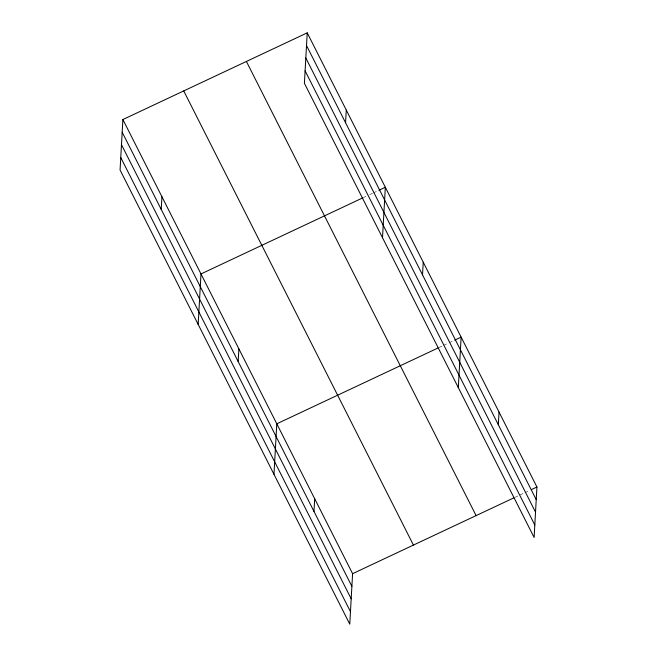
<?xml version="1.0" encoding="UTF-8"?>
<svg xmlns="http://www.w3.org/2000/svg" width="657" height="657" viewBox="0 0 657 657"><rect width="100%" height="100%" fill="white"/><g stroke="black" fill="none" stroke-linecap="round" stroke-linejoin="round"><path stroke-width="0.49" stroke-dasharray="3.29 2.46" d="M364.126 197.231L365.974 196.361M369.661 194.628L372.429 193.33M373.348 192.895L377.956 190.727M439.016 347.528L442.695 345.796M443.623 345.36L448.23 343.2M449.15 342.765L453.757 340.597M514.817 497.398L524.031 493.062M524.951 492.635L529.567 490.467"/><path stroke-width="0.99" d="M122.884 119.533L120.067 169.999L349.77 624.15L352.595 573.684L122.884 119.533L307.23 32.85L536.933 487.001L534.116 537.467L304.405 83.316L307.23 32.85M161.228 209.419L161.934 196.739M198.168 324.41L200.985 273.944L363.206 197.658M238.179 361.555L238.885 348.875M273.969 474.28L276.786 423.814L438.088 347.964M313.98 511.425L314.695 498.745M345.566 122.736L346.28 110.056M382.505 237.727L385.331 187.261L378.875 190.292M422.525 274.872L423.231 262.192M458.315 387.597L461.132 337.131L454.685 340.162M498.326 424.742L499.033 412.062M352.595 573.684L513.897 497.834M531.406 489.596L536.933 487.001M306.515 45.53L536.227 499.673M305.825 57.997L535.529 512.148M305.103 70.849L534.814 524.992M246.391 61.454L476.103 515.605M183.722 90.929L413.425 545.072M122.177 132.213L351.881 586.356M121.479 144.68L351.191 598.831M120.757 157.532L350.468 611.675"/></g></svg>
